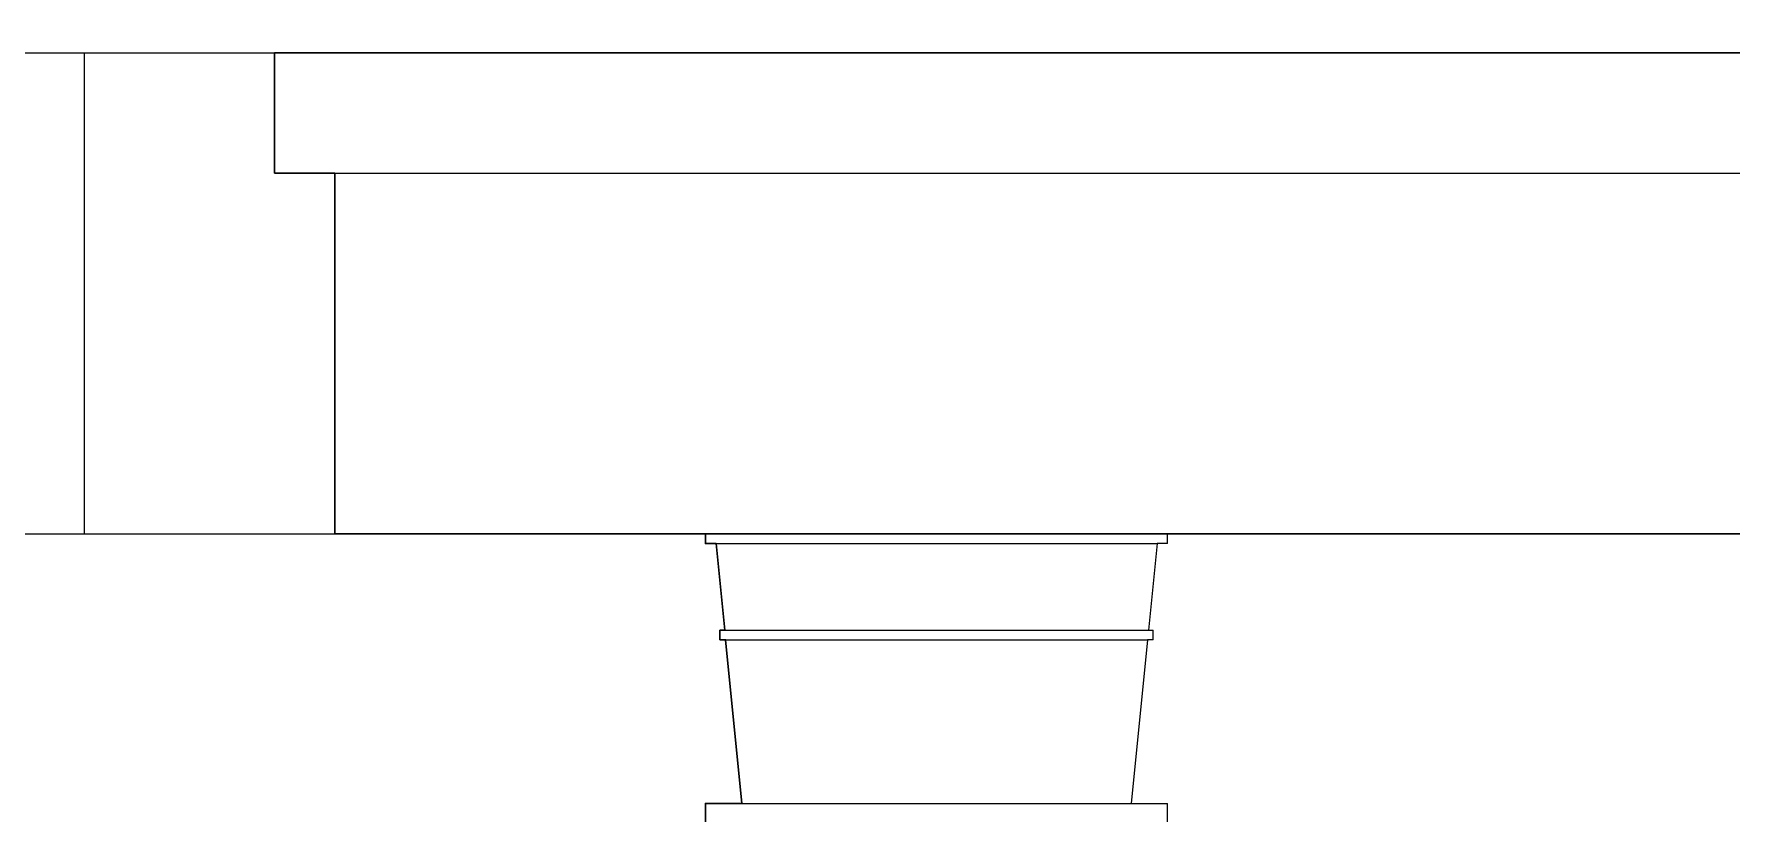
# Model space of a CAD drawing. Header units: millimetres. Extents: x -667 to -468, y -723 to -475.
# Drawn here: x -650.398 to -648.988, y -487.777 to -487.129 of the extents above; entities that cross this region are included whole.
import ezdxf

# ---------------------------------------------------------------- set-up
doc = ezdxf.new("R2010")
doc.units = ezdxf.units.MM
doc.layers.get('0').update_dxf_attribs({"lineweight": 9})
doc.layers.add('dinding', color=36, linetype='Continuous', lineweight=9)

msp = doc.modelspace()

# ---------------------------------------------------------------- linework, layer by layer
at = {"lineweight": 30}
for points in [[(-650.1983, -487.1449), (-648.2723, -487.1449), (-648.2723, -487.1134), (-648.4053, -486.9549), (-648.4053, -486.8868), (-648.5118, -486.7599), (-648.5518, -486.7599), (-648.6483, -486.6449), (-648.6483, -486.5949)], [(-650.1983, -487.1449), (-650.1983, -487.2449), (-650.1483, -487.2449), (-650.1483, -487.5449), (-649.8403, -487.5449), (-649.8403, -487.5529), (-649.8315, -487.5529), (-649.8243, -487.6249), (-649.8283, -487.6249), (-649.8283, -487.6329), (-649.8235, -487.6329), (-649.8099, -487.7689), (-649.8403, -487.7689), (-649.8403, -487.7849)], [(-647.8315, -487.5449), (-649.8403, -487.5449)]]:
    msp.add_lwpolyline(points, dxfattribs=at)
at = {"layer": 'dinding'}
for p, q in [((-650.9403, -487.1449), (-650.3562, -487.1449)), ((-650.3562, -487.5449), (-650.3562, -487.1449)), ((-650.3562, -487.1449), (-650.1983, -487.1449)), ((-650.1983, -487.2449), (-650.1983, -487.1449)), ((-648.2723, -487.1449), (-649.6983, -487.1449)), ((-650.1983, -487.2449), (-650.1483, -487.2449)), ((-650.1483, -487.5449), (-650.1483, -487.2449)), ((-650.1483, -487.2449), (-647.3562, -487.2449)), ((-650.9403, -487.5449), (-650.3562, -487.5449)), ((-650.3562, -487.5449), (-650.1483, -487.5449)), ((-649.8403, -487.5449), (-650.1483, -487.5449)), ((-649.8403, -487.5529), (-649.8403, -487.5449)), ((-649.4562, -487.5449), (-649.8403, -487.5449)), ((-649.8315, -487.5529), (-649.8403, -487.5529)), ((-649.8315, -487.5529), (-649.8243, -487.6249)), ((-649.8315, -487.5529), (-649.465, -487.5529)), ((-649.465, -487.5529), (-649.4722, -487.6249)), ((-649.4562, -487.5529), (-649.465, -487.5529)), ((-649.4562, -487.5529), (-649.4562, -487.5449)), ((-649.8283, -487.6329), (-649.8283, -487.6249)), ((-649.8283, -487.6249), (-649.8243, -487.6249)), ((-649.8235, -487.6329), (-649.8283, -487.6329)), ((-649.8243, -487.6249), (-649.4722, -487.6249)), ((-649.8235, -487.6329), (-649.8099, -487.7689)), ((-649.8235, -487.6329), (-649.473, -487.6329)), ((-649.473, -487.6329), (-649.4866, -487.7689)), ((-649.4682, -487.6329), (-649.473, -487.6329)), ((-649.4722, -487.6249), (-649.4682, -487.6249)), ((-649.4682, -487.6329), (-649.4682, -487.6249)), ((-649.8403, -487.7849), (-649.8403, -487.7689)), ((-649.8403, -487.7689), (-649.8099, -487.7689)), ((-649.8099, -487.7689), (-649.4866, -487.7689)), ((-649.4866, -487.7689), (-649.4562, -487.7689)), ((-649.4562, -487.7849), (-649.4562, -487.7689))]:
    msp.add_line(p, q, dxfattribs=at)

doc.saveas('drawing.dxf')
